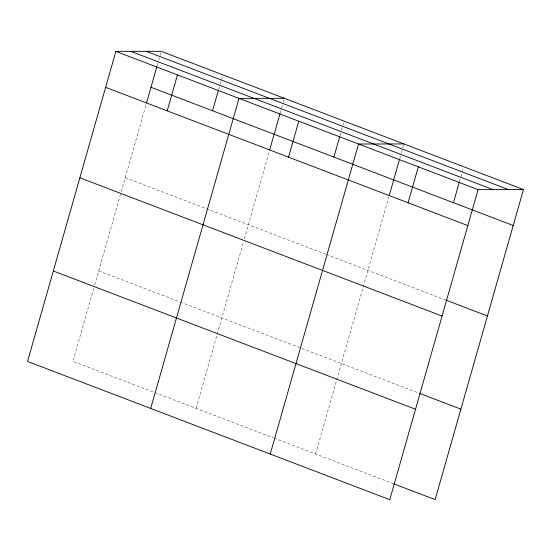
<?xml version="1.0" encoding="UTF-8"?>
<svg xmlns="http://www.w3.org/2000/svg" width="551" height="551" viewBox="0 0 551 551"><rect width="100%" height="100%" fill="white"/><g stroke="black" fill="none" stroke-linecap="round" stroke-linejoin="round"><path stroke-width="0.41" stroke-dasharray="2.75 2.07" d="M93.766 288.187L72.918 361.373L273.365 437.873M94.703 284.901L121 192.575M121.234 191.748L146.311 103.726M157.049 66.03L158.447 61.127M158.681 60.307L159.845 56.223M160.072 55.403L161.009 52.138M218.623 89.531L220.021 84.627M220.255 83.807L222.583 75.639M196.073 408.374L243.446 242.047M244.389 238.755L269.225 151.553M280.197 113.031L281.361 108.946M281.595 108.127L282.994 103.223M283.228 102.41L284.158 99.139M339.967 135.842L341.365 130.938M341.592 130.119L342.756 126.034M342.991 125.215L343.693 122.763M315.599 453.99L388.758 197.168M399.73 158.654L401.128 153.75M401.362 152.93L402.526 148.846M402.753 148.026L403.69 144.755M459.493 181.458L463.219 168.386M125.229 177.732L325.675 254.231M326.474 254.534L446.007 300.157M98.684 270.92L179.454 301.748M180.253 302.051L418.664 393.042M274.164 438.176L392.897 483.496"/><path stroke-width="0.83" d="M523.45 189.558L161.236 51.319L115.868 51.388L27.55 361.442L389.764 499.681L478.082 189.627L523.45 189.558L435.132 499.612L393.69 483.799M146.545 102.906L156.815 66.85M167.201 110.847L177.45 74.888M212.569 110.779L218.389 90.35M150.698 408.443L239.024 98.388L284.392 98.319M269.694 149.906L279.97 113.85M288.545 157.159L298.787 121.199M333.913 157.09L339.733 136.662M270.231 454.058L358.549 144.011L403.917 143.942M389.226 195.522L399.496 159.466M408.071 202.782L418.319 166.822M453.439 202.713L459.258 182.278M146.27 51.339L508.477 189.585M130.842 51.367L493.055 189.606M115.868 51.388L478.082 189.627M150.995 87.278L513.208 225.517M105.627 87.347L467.84 225.586M446.007 300.157L487.442 315.971M79.861 177.801L442.074 316.04M419.456 393.345L460.898 409.159M53.316 270.989L415.523 409.228"/></g></svg>
